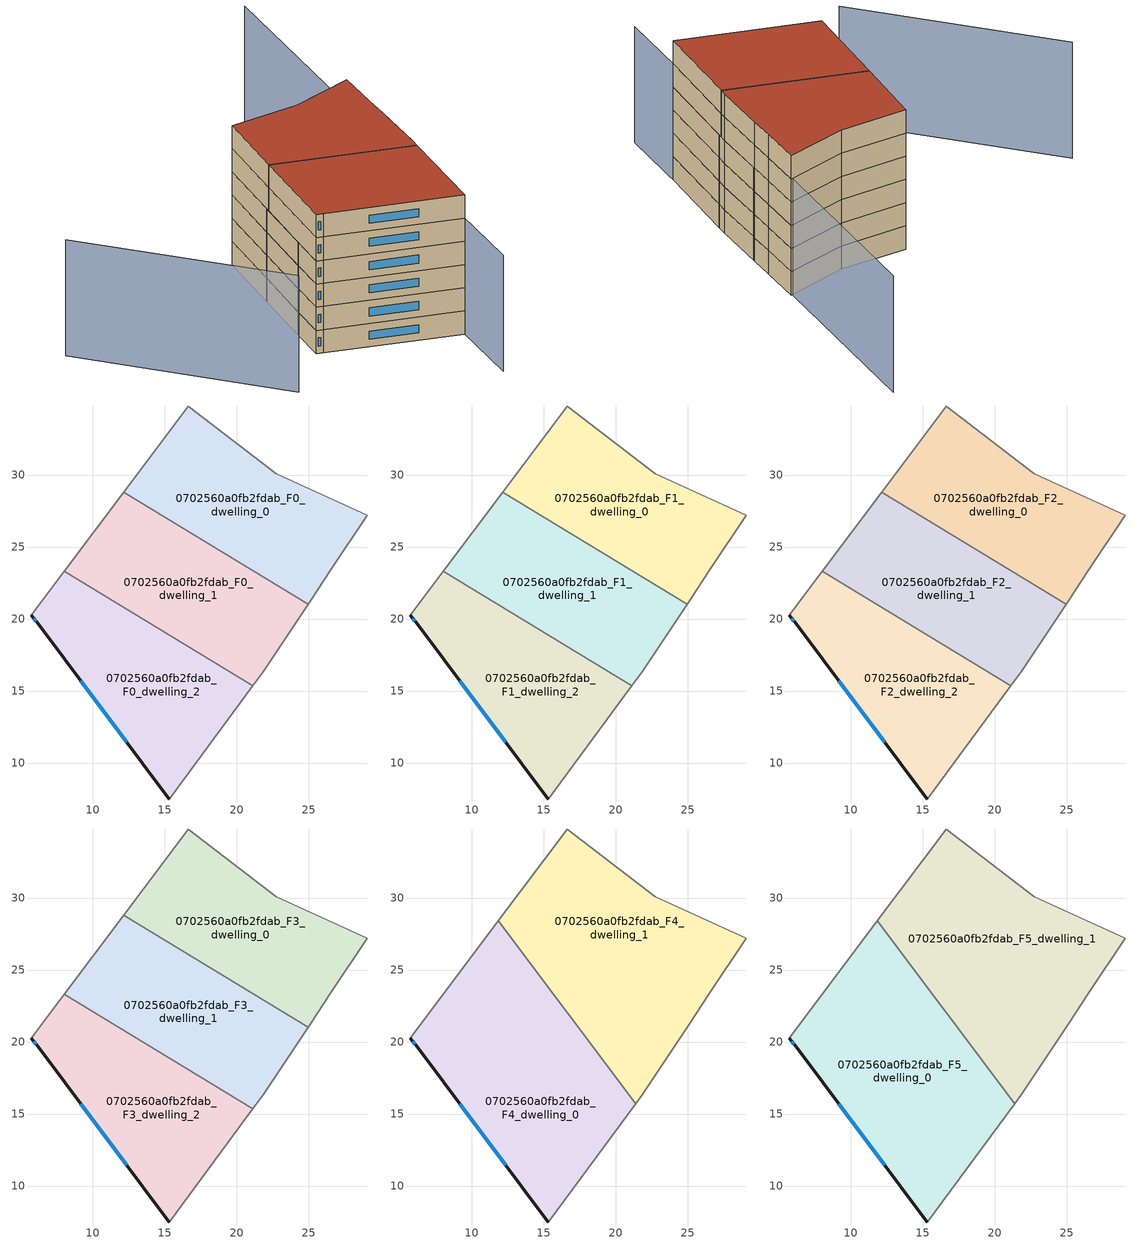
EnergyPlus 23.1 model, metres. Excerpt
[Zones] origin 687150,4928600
0702560a0fb2fdab_F0_dwelling_0
 floor ground (EU_floor_Construction): 29.05,27.2 26.54,23.42 25.1,21.25 24.96,21.04 12.15,28.8 16.64,34.79 22.73,30.11 z0
 wall adiabatic (EU_wall_Construction): 24.96,21.04 25.1,21.25 26.54,23.42 29.05,27.2 22.73,30.11 16.64,34.79 12.15,28.8 z0:3
 wall to 0702560a0fb2fdab_F0_dwelling_1 (EU_wall_Construction): 12.15,28.8 24.96,21.04 z0:3
0702560a0fb2fdab_F0_dwelling_1
 floor ground (EU_floor_Construction): 24.96,21.04 21.84,16.34 21.13,15.38 8.03,23.31 12.15,28.8 z0
 wall adiabatic (EU_wall_Construction): 12.15,28.8 8.03,23.31 / 21.13,15.38 21.84,16.34 24.96,21.04 z0:3
 wall to 0702560a0fb2fdab_F0_dwelling_2 (EU_wall_Construction): 8.03,23.31 21.13,15.38 z0:3
0702560a0fb2fdab_F0_dwelling_2
 floor ground (EU_floor_Construction): 21.13,15.38 15.32,7.5 6.21,19.67 5.74,20.26 8.03,23.31 z0
 wall outside (EU_wall_Construction): 5.74,20.26 6.21,19.67 15.32,7.5 z0:3
 wall adiabatic (EU_wall_Construction): 8.03,23.31 5.74,20.26 / 15.32,7.5 21.13,15.38 z0:3
 window (EU_Window_Construction): 9.17,15.71 12.36,11.46 / 5.89,20.07 6.06,19.86 z0.98:2.02
0702560a0fb2fdab_F1_dwelling_0
 floor to 0702560a0fb2fdab_F0_dwelling_0 (EU_floor_Construction): 29.05,27.2 26.54,23.42 25.1,21.25 24.96,21.04 12.15,28.8 16.64,34.79 22.73,30.11 z3
 wall adiabatic (EU_wall_Construction): 24.96,21.04 25.1,21.25 26.54,23.42 29.05,27.2 22.73,30.11 16.64,34.79 12.15,28.8 z3:6
 wall to 0702560a0fb2fdab_F1_dwelling_1 (EU_wall_Construction): 12.15,28.8 24.96,21.04 z3:6
0702560a0fb2fdab_F1_dwelling_1
 floor to 0702560a0fb2fdab_F0_dwelling_1 (EU_floor_Construction): 24.96,21.04 21.84,16.34 21.13,15.38 8.03,23.31 12.15,28.8 z3
 wall adiabatic (EU_wall_Construction): 12.15,28.8 8.03,23.31 / 21.13,15.38 21.84,16.34 24.96,21.04 z3:6
 wall to 0702560a0fb2fdab_F1_dwelling_2 (EU_wall_Construction): 8.03,23.31 21.13,15.38 z3:6
0702560a0fb2fdab_F1_dwelling_2
 floor to 0702560a0fb2fdab_F0_dwelling_2 (EU_floor_Construction): 21.13,15.38 15.32,7.5 6.21,19.67 5.74,20.26 8.03,23.31 z3
 wall outside (EU_wall_Construction): 5.74,20.26 6.21,19.67 15.32,7.5 z3:6
 wall adiabatic (EU_wall_Construction): 8.03,23.31 5.74,20.26 / 15.32,7.5 21.13,15.38 z3:6
 window (EU_Window_Construction): 9.17,15.71 12.36,11.46 / 5.89,20.07 6.06,19.86 z3.98:5.02
0702560a0fb2fdab_F2_dwelling_0
 floor to 0702560a0fb2fdab_F1_dwelling_0 (EU_floor_Construction): 29.05,27.2 26.54,23.42 25.1,21.25 24.96,21.04 12.15,28.8 16.64,34.79 22.73,30.11 z6
 wall adiabatic (EU_wall_Construction): 24.96,21.04 25.1,21.25 26.54,23.42 29.05,27.2 22.73,30.11 16.64,34.79 12.15,28.8 z6:9
 wall to 0702560a0fb2fdab_F2_dwelling_1 (EU_wall_Construction): 12.15,28.8 24.96,21.04 z6:9
0702560a0fb2fdab_F2_dwelling_1
 floor to 0702560a0fb2fdab_F1_dwelling_1 (EU_floor_Construction): 24.96,21.04 21.84,16.34 21.13,15.38 8.03,23.31 12.15,28.8 z6
 wall adiabatic (EU_wall_Construction): 12.15,28.8 8.03,23.31 / 21.13,15.38 21.84,16.34 24.96,21.04 z6:9
 wall to 0702560a0fb2fdab_F2_dwelling_2 (EU_wall_Construction): 8.03,23.31 21.13,15.38 z6:9
0702560a0fb2fdab_F2_dwelling_2
 floor to 0702560a0fb2fdab_F1_dwelling_2 (EU_floor_Construction): 21.13,15.38 15.32,7.5 6.21,19.67 5.74,20.26 8.03,23.31 z6
 wall outside (EU_wall_Construction): 5.74,20.26 6.21,19.67 15.32,7.5 z6:9
 wall adiabatic (EU_wall_Construction): 8.03,23.31 5.74,20.26 / 15.32,7.5 21.13,15.38 z6:9
 window (EU_Window_Construction): 9.17,15.71 12.36,11.46 / 5.89,20.07 6.06,19.86 z6.98:8.02
0702560a0fb2fdab_F3_dwelling_0
 floor to 0702560a0fb2fdab_F2_dwelling_0 (EU_floor_Construction): 29.05,27.2 26.54,23.42 25.1,21.25 24.96,21.04 12.15,28.8 16.64,34.79 22.73,30.11 z9
 wall adiabatic (EU_wall_Construction): 24.96,21.04 25.1,21.25 26.54,23.42 29.05,27.2 22.73,30.11 16.64,34.79 12.15,28.8 z9:12
 wall to 0702560a0fb2fdab_F3_dwelling_1 (EU_wall_Construction): 12.15,28.8 24.96,21.04 z9:12
0702560a0fb2fdab_F3_dwelling_1
 floor to 0702560a0fb2fdab_F2_dwelling_1 (EU_floor_Construction): 24.96,21.04 21.84,16.34 21.13,15.38 8.03,23.31 12.15,28.8 z9
 wall adiabatic (EU_wall_Construction): 12.15,28.8 8.03,23.31 / 21.13,15.38 21.84,16.34 24.96,21.04 z9:12
 wall to 0702560a0fb2fdab_F3_dwelling_2 (EU_wall_Construction): 8.03,23.31 21.13,15.38 z9:12
0702560a0fb2fdab_F3_dwelling_2
 floor to 0702560a0fb2fdab_F2_dwelling_2 (EU_floor_Construction): 21.13,15.38 15.32,7.5 6.21,19.67 5.74,20.26 8.03,23.31 z9
 wall outside (EU_wall_Construction): 5.74,20.26 6.21,19.67 15.32,7.5 z9:12
 wall adiabatic (EU_wall_Construction): 8.03,23.31 5.74,20.26 / 15.32,7.5 21.13,15.38 z9:12
 window (EU_Window_Construction): 9.17,15.71 12.36,11.46 / 5.89,20.07 6.06,19.86 z9.98:11.02
0702560a0fb2fdab_F4_dwelling_0
 floor to 0702560a0fb2fdab_F3_dwelling_1 (EU_floor_Construction): 11.85,28.41 21.38,15.72 21.13,15.38 8.03,23.31 z12
 floor to 0702560a0fb2fdab_F3_dwelling_2 (EU_floor_Construction): 21.13,15.38 15.32,7.5 6.21,19.67 5.74,20.26 8.03,23.31 z12
 wall outside (EU_wall_Construction): 5.74,20.26 6.21,19.67 15.32,7.5 z12:15
 wall adiabatic (EU_wall_Construction): 15.32,7.5 21.38,15.72 / 11.85,28.41 5.74,20.26 z12:15
 wall to 0702560a0fb2fdab_F4_dwelling_1 (EU_wall_Construction): 21.38,15.72 11.85,28.41 z12:15
 window (EU_Window_Construction): 9.17,15.71 12.36,11.46 / 5.89,20.07 6.06,19.86 z12.98:14.02
0702560a0fb2fdab_F4_dwelling_1
 floor to 0702560a0fb2fdab_F3_dwelling_0 (EU_floor_Construction): 29.05,27.2 26.54,23.42 25.1,21.25 24.96,21.04 12.15,28.8 16.64,34.79 22.73,30.11 z12
 floor to 0702560a0fb2fdab_F3_dwelling_1 (EU_floor_Construction): 24.96,21.04 21.84,16.34 21.38,15.72 11.85,28.41 12.15,28.8 z12
 wall adiabatic (EU_wall_Construction): 21.38,15.72 21.84,16.34 25.1,21.25 26.54,23.42 29.05,27.2 22.73,30.11 16.64,34.79 11.85,28.41 z12:15
0702560a0fb2fdab_F5_dwelling_0
 floor to 0702560a0fb2fdab_F4_dwelling_0 (EU_floor_Construction): 11.85,28.41 21.38,15.72 15.32,7.5 6.21,19.67 5.74,20.26 z15
 wall outside (EU_wall_Construction): 5.74,20.26 6.21,19.67 15.32,7.5 z15:18
 wall adiabatic (EU_wall_Construction): 15.32,7.5 21.38,15.72 / 11.85,28.41 5.74,20.26 z15:18
 wall to 0702560a0fb2fdab_F5_dwelling_1 (EU_wall_Construction): 21.38,15.72 11.85,28.41 z15:18
 window (EU_Window_Construction): 9.17,15.71 12.36,11.46 / 5.89,20.07 6.06,19.86 z15.98:17.02
 roof outside (EU_roof_Construction): 15.32,7.5 21.38,15.72 11.85,28.41 5.74,20.26 6.21,19.67 z18
0702560a0fb2fdab_F5_dwelling_1
 floor to 0702560a0fb2fdab_F4_dwelling_1 (EU_floor_Construction): 29.05,27.2 26.54,23.42 25.1,21.25 21.84,16.34 21.38,15.72 11.85,28.41 16.64,34.79 22.73,30.11 z15
 wall adiabatic (EU_wall_Construction): 21.38,15.72 21.84,16.34 25.1,21.25 26.54,23.42 29.05,27.2 22.73,30.11 16.64,34.79 11.85,28.41 z15:18
 roof outside (EU_roof_Construction): 25.1,21.25 26.54,23.42 29.05,27.2 22.73,30.11 16.64,34.79 11.85,28.41 21.38,15.72 21.84,16.34 z18
shading: -1.2,19.13 -5.28,44.03 / 10.95,1.15 40.46,44.03 z0:15
[Building]
EU S2 Campaign: North Axis=0; Terrain=City; Solar Distribution=FullExterior
[Site:Location]
Bologna: Latitude=44.5; Longitude=11.25; Time Zone=1; Elevation=37
[SizingPeriod:WeatherFileDays]
AnnualSizingPeriod: Begin Month=1; Begin Day of Month=1; End Month=12; End Day of Month=31; Day of Week for Start Day=Monday; Use Weather File Daylight Saving Period=No; Use Weather File Rain and Snow Indicators=No
[MATERIAL]
EU_InternalMass_Material: Roughness=MediumRough; Thickness=0.1; Conductivity=1; Density=1800; Specific Heat=900; Thermal Absorptance=0.9; Solar Absorptance=0.7; Visible Absorptance=0.7
[MATERIAL:NOMASS] Roughness=MediumRough; Thermal Absorptance=0.9; Solar Absorptance=0.7; Visible Absorptance=0.7
Name | Thermal Resistance
EU_wall_NoMass | 0.905828
EU_roof_NoMass | 0.37593
EU_floor_NoMass | 0.67114
[WINDOWMATERIAL:SIMPLEGLAZINGSYSTEM]
EU_Window_SimpleGlazing: UFactor=4.52486; Solar Heat Gain Coefficient=0.85; Visible Transmittance=0.85
[CONSTRUCTION]
EU_wall_Construction: EU_wall_NoMass
EU_roof_Construction: EU_roof_NoMass
EU_floor_Construction: EU_floor_NoMass
EU_InternalMass_Construction: EU_InternalMass_Material
EU_Window_Construction: EU_Window_SimpleGlazing
[ZONE] Type=1; Multiplier=1; Ceiling Height=autocalculate; Floor Area=autocalculate; Part of Total Floor Area=Yes
Name | Volume
0702560a0fb2fdab_F0_dwelling_0; 0702560a0fb2fdab_F1_dwelling_0; 0702560a0fb2fdab_F2_dwelling_0; 0702560a0fb2fdab_F3_dwelling_0 | 310.896
0702560a0fb2fdab_F4_dwelling_0 | 466.346
0702560a0fb2fdab_F5_dwelling_0 | 466.358
0702560a0fb2fdab_F0_dwelling_1; 0702560a0fb2fdab_F1_dwelling_1; 0702560a0fb2fdab_F2_dwelling_1; 0702560a0fb2fdab_F3_dwelling_1 | 310.902
0702560a0fb2fdab_F4_dwelling_1 | 466.37
0702560a0fb2fdab_F5_dwelling_1 | 466.375
0702560a0fb2fdab_F0_dwelling_2; 0702560a0fb2fdab_F1_dwelling_2; 0702560a0fb2fdab_F2_dwelling_2; 0702560a0fb2fdab_F3_dwelling_2 | 310.922
[INTERNALMASS] Construction=EU_InternalMass_Construction
Name | Zone or ZoneList | Surface Area
0702560a0fb2fdab_F0_dwelling_0_EU_InternalMass | 0702560a0fb2fdab_F0_dwelling_0 | 103.632
0702560a0fb2fdab_F0_dwelling_1_EU_InternalMass | 0702560a0fb2fdab_F0_dwelling_1 | 103.634
0702560a0fb2fdab_F0_dwelling_2_EU_InternalMass | 0702560a0fb2fdab_F0_dwelling_2 | 103.641
0702560a0fb2fdab_F1_dwelling_0_EU_InternalMass | 0702560a0fb2fdab_F1_dwelling_0 | 103.632
0702560a0fb2fdab_F1_dwelling_1_EU_InternalMass | 0702560a0fb2fdab_F1_dwelling_1 | 103.634
0702560a0fb2fdab_F1_dwelling_2_EU_InternalMass | 0702560a0fb2fdab_F1_dwelling_2 | 103.641
0702560a0fb2fdab_F2_dwelling_0_EU_InternalMass | 0702560a0fb2fdab_F2_dwelling_0 | 103.632
0702560a0fb2fdab_F2_dwelling_1_EU_InternalMass | 0702560a0fb2fdab_F2_dwelling_1 | 103.634
0702560a0fb2fdab_F2_dwelling_2_EU_InternalMass | 0702560a0fb2fdab_F2_dwelling_2 | 103.641
0702560a0fb2fdab_F3_dwelling_0_EU_InternalMass | 0702560a0fb2fdab_F3_dwelling_0 | 103.632
0702560a0fb2fdab_F3_dwelling_1_EU_InternalMass | 0702560a0fb2fdab_F3_dwelling_1 | 103.634
0702560a0fb2fdab_F3_dwelling_2_EU_InternalMass | 0702560a0fb2fdab_F3_dwelling_2 | 103.641
0702560a0fb2fdab_F4_dwelling_0_EU_InternalMass | 0702560a0fb2fdab_F4_dwelling_0 | 155.453
0702560a0fb2fdab_F4_dwelling_1_EU_InternalMass | 0702560a0fb2fdab_F4_dwelling_1 | 155.458
0702560a0fb2fdab_F5_dwelling_0_EU_InternalMass | 0702560a0fb2fdab_F5_dwelling_0 | 155.453
0702560a0fb2fdab_F5_dwelling_1_EU_InternalMass | 0702560a0fb2fdab_F5_dwelling_1 | 155.458
[OTHEREQUIPMENT] Fuel Type=Electricity; Design Level Calculation Method=Watts/Area; Power per Zone Floor Area=1; Fraction Latent=0; Fraction Radiant=0; Fraction Lost=0; Carbon Dioxide Generation Rate=0; EndUse Subcategory=EU_Step8_InternalGains
Name | Zone or ZoneList or Space or SpaceList | Schedule
EU_Step8_InternalGain_0702560a0fb2fdab_F0_dwelling_0_f000 | 0702560a0fb2fdab_F0_dwelling_0 | EU_Step8_GainSchedule_0702560a0fb2fdab_F0_dwelling_0_f000
EU_Step8_InternalGain_0702560a0fb2fdab_F0_dwelling_1_f000 | 0702560a0fb2fdab_F0_dwelling_1 | EU_Step8_GainSchedule_0702560a0fb2fdab_F0_dwelling_1_f000
EU_Step8_InternalGain_0702560a0fb2fdab_F0_dwelling_2_f000 | 0702560a0fb2fdab_F0_dwelling_2 | EU_Step8_GainSchedule_0702560a0fb2fdab_F0_dwelling_2_f000
EU_Step8_InternalGain_0702560a0fb2fdab_F1_dwelling_0_f000 | 0702560a0fb2fdab_F1_dwelling_0 | EU_Step8_GainSchedule_0702560a0fb2fdab_F1_dwelling_0_f000
EU_Step8_InternalGain_0702560a0fb2fdab_F1_dwelling_1_f000 | 0702560a0fb2fdab_F1_dwelling_1 | EU_Step8_GainSchedule_0702560a0fb2fdab_F1_dwelling_1_f000
EU_Step8_InternalGain_0702560a0fb2fdab_F1_dwelling_2_f000 | 0702560a0fb2fdab_F1_dwelling_2 | EU_Step8_GainSchedule_0702560a0fb2fdab_F1_dwelling_2_f000
EU_Step8_InternalGain_0702560a0fb2fdab_F2_dwelling_0_f000 | 0702560a0fb2fdab_F2_dwelling_0 | EU_Step8_GainSchedule_0702560a0fb2fdab_F2_dwelling_0_f000
EU_Step8_InternalGain_0702560a0fb2fdab_F2_dwelling_1_f000 | 0702560a0fb2fdab_F2_dwelling_1 | EU_Step8_GainSchedule_0702560a0fb2fdab_F2_dwelling_1_f000
EU_Step8_InternalGain_0702560a0fb2fdab_F2_dwelling_2_f000 | 0702560a0fb2fdab_F2_dwelling_2 | EU_Step8_GainSchedule_0702560a0fb2fdab_F2_dwelling_2_f000
EU_Step8_InternalGain_0702560a0fb2fdab_F3_dwelling_0_f000 | 0702560a0fb2fdab_F3_dwelling_0 | EU_Step8_GainSchedule_0702560a0fb2fdab_F3_dwelling_0_f000
EU_Step8_InternalGain_0702560a0fb2fdab_F3_dwelling_1_f000 | 0702560a0fb2fdab_F3_dwelling_1 | EU_Step8_GainSchedule_0702560a0fb2fdab_F3_dwelling_1_f000
EU_Step8_InternalGain_0702560a0fb2fdab_F3_dwelling_2_f000 | 0702560a0fb2fdab_F3_dwelling_2 | EU_Step8_GainSchedule_0702560a0fb2fdab_F3_dwelling_2_f000
EU_Step8_InternalGain_0702560a0fb2fdab_F4_dwelling_0_f000 | 0702560a0fb2fdab_F4_dwelling_0 | EU_Step8_GainSchedule_0702560a0fb2fdab_F4_dwelling_0_f000
EU_Step8_InternalGain_0702560a0fb2fdab_F4_dwelling_1_f000 | 0702560a0fb2fdab_F4_dwelling_1 | EU_Step8_GainSchedule_0702560a0fb2fdab_F4_dwelling_1_f000
EU_Step8_InternalGain_0702560a0fb2fdab_F5_dwelling_0_f000 | 0702560a0fb2fdab_F5_dwelling_0 | EU_Step8_GainSchedule_0702560a0fb2fdab_F5_dwelling_0_f000
EU_Step8_InternalGain_0702560a0fb2fdab_F5_dwelling_1_f000 | 0702560a0fb2fdab_F5_dwelling_1 | EU_Step8_GainSchedule_0702560a0fb2fdab_F5_dwelling_1_f000
[ZONEVENTILATION:DESIGNFLOWRATE] Schedule=EU_AlwaysOn; Design Flow Rate Calculation Method=AirChanges/Hour; Air Changes per Hour=0.73129; Ventilation Type=Natural; Fan Pressure Rise=0; Fan Total Efficiency=1; Constant Term Coefficient=1; Temperature Term Coefficient=0; Velocity Term Coefficient=0; Velocity Squared Term Coefficient=0; Minimum Indoor Temperature=-100; Maximum Indoor Temperature=100; Delta Temperature=-100; Minimum Outdoor Temperature=-100; Maximum Outdoor Temperature=100; Maximum Wind Speed=40
Name | Zone or ZoneList or Space or SpaceList
EU_ConstantAir_0702560a0fb2fdab_F0_dwelling_0 | 0702560a0fb2fdab_F0_dwelling_0
EU_ConstantAir_0702560a0fb2fdab_F0_dwelling_1 | 0702560a0fb2fdab_F0_dwelling_1
EU_ConstantAir_0702560a0fb2fdab_F0_dwelling_2 | 0702560a0fb2fdab_F0_dwelling_2
EU_ConstantAir_0702560a0fb2fdab_F1_dwelling_0 | 0702560a0fb2fdab_F1_dwelling_0
EU_ConstantAir_0702560a0fb2fdab_F1_dwelling_1 | 0702560a0fb2fdab_F1_dwelling_1
EU_ConstantAir_0702560a0fb2fdab_F1_dwelling_2 | 0702560a0fb2fdab_F1_dwelling_2
EU_ConstantAir_0702560a0fb2fdab_F2_dwelling_0 | 0702560a0fb2fdab_F2_dwelling_0
EU_ConstantAir_0702560a0fb2fdab_F2_dwelling_1 | 0702560a0fb2fdab_F2_dwelling_1
EU_ConstantAir_0702560a0fb2fdab_F2_dwelling_2 | 0702560a0fb2fdab_F2_dwelling_2
EU_ConstantAir_0702560a0fb2fdab_F3_dwelling_0 | 0702560a0fb2fdab_F3_dwelling_0
EU_ConstantAir_0702560a0fb2fdab_F3_dwelling_1 | 0702560a0fb2fdab_F3_dwelling_1
EU_ConstantAir_0702560a0fb2fdab_F3_dwelling_2 | 0702560a0fb2fdab_F3_dwelling_2
EU_ConstantAir_0702560a0fb2fdab_F4_dwelling_0 | 0702560a0fb2fdab_F4_dwelling_0
EU_ConstantAir_0702560a0fb2fdab_F4_dwelling_1 | 0702560a0fb2fdab_F4_dwelling_1
EU_ConstantAir_0702560a0fb2fdab_F5_dwelling_0 | 0702560a0fb2fdab_F5_dwelling_0
EU_ConstantAir_0702560a0fb2fdab_F5_dwelling_1 | 0702560a0fb2fdab_F5_dwelling_1
[HVACTEMPLATE:THERMOSTAT] Constant Heating Setpoint=20; Constant Cooling Setpoint=50
EU_HeatOnly_0702560a0fb2fdab_F0_dwelling_0; EU_HeatOnly_0702560a0fb2fdab_F0_dwelling_1; EU_HeatOnly_0702560a0fb2fdab_F0_dwelling_2; EU_HeatOnly_0702560a0fb2fdab_F1_dwelling_0; EU_HeatOnly_0702560a0fb2fdab_F1_dwelling_1; EU_HeatOnly_0702560a0fb2fdab_F1_dwelling_2; EU_HeatOnly_0702560a0fb2fdab_F2_dwelling_0; EU_HeatOnly_0702560a0fb2fdab_F2_dwelling_1; EU_HeatOnly_0702560a0fb2fdab_F2_dwelling_2; EU_HeatOnly_0702560a0fb2fdab_F3_dwelling_0; EU_HeatOnly_0702560a0fb2fdab_F3_dwelling_1; EU_HeatOnly_0702560a0fb2fdab_F3_dwelling_2; EU_HeatOnly_0702560a0fb2fdab_F4_dwelling_0; EU_HeatOnly_0702560a0fb2fdab_F4_dwelling_1; EU_HeatOnly_0702560a0fb2fdab_F5_dwelling_0; EU_HeatOnly_0702560a0fb2fdab_F5_dwelling_1
[HVACTEMPLATE:ZONE:IDEALLOADSAIRSYSTEM] System Availability Schedule=EU_AlwaysOn; Maximum Heating Supply Air Temperature=50; Minimum Cooling Supply Air Temperature=13; Maximum Heating Supply Air Humidity Ratio=0.0156; Minimum Cooling Supply Air Humidity Ratio=0.0077; Heating Limit=NoLimit; Cooling Limit=NoLimit; Heating Availability Schedule=EU_AlwaysOn; Cooling Availability Schedule=EU_CoolingOff; Dehumidification Control Type=ConstantSensibleHeatRatio; Cooling Sensible Heat Ratio=0.7; Dehumidification Setpoint=60; Humidification Control Type=None; Humidification Setpoint=30; Outdoor Air Method=None; Outdoor Air Flow Rate per Person=0.00944; Outdoor Air Flow Rate per Zone Floor Area=0; Outdoor Air Flow Rate per Zone=0; Demand Controlled Ventilation Type=None; Outdoor Air Economizer Type=NoEconomizer; Heat Recovery Type=None; Sensible Heat Recovery Effectiveness=0.7; Latent Heat Recovery Effectiveness=0.65
Name | Template Thermostat
0702560a0fb2fdab_F0_dwelling_0 | EU_HeatOnly_0702560a0fb2fdab_F0_dwelling_0
0702560a0fb2fdab_F0_dwelling_1 | EU_HeatOnly_0702560a0fb2fdab_F0_dwelling_1
0702560a0fb2fdab_F0_dwelling_2 | EU_HeatOnly_0702560a0fb2fdab_F0_dwelling_2
0702560a0fb2fdab_F1_dwelling_0 | EU_HeatOnly_0702560a0fb2fdab_F1_dwelling_0
0702560a0fb2fdab_F1_dwelling_1 | EU_HeatOnly_0702560a0fb2fdab_F1_dwelling_1
0702560a0fb2fdab_F1_dwelling_2 | EU_HeatOnly_0702560a0fb2fdab_F1_dwelling_2
0702560a0fb2fdab_F2_dwelling_0 | EU_HeatOnly_0702560a0fb2fdab_F2_dwelling_0
0702560a0fb2fdab_F2_dwelling_1 | EU_HeatOnly_0702560a0fb2fdab_F2_dwelling_1
0702560a0fb2fdab_F2_dwelling_2 | EU_HeatOnly_0702560a0fb2fdab_F2_dwelling_2
0702560a0fb2fdab_F3_dwelling_0 | EU_HeatOnly_0702560a0fb2fdab_F3_dwelling_0
0702560a0fb2fdab_F3_dwelling_1 | EU_HeatOnly_0702560a0fb2fdab_F3_dwelling_1
0702560a0fb2fdab_F3_dwelling_2 | EU_HeatOnly_0702560a0fb2fdab_F3_dwelling_2
0702560a0fb2fdab_F4_dwelling_0 | EU_HeatOnly_0702560a0fb2fdab_F4_dwelling_0
0702560a0fb2fdab_F4_dwelling_1 | EU_HeatOnly_0702560a0fb2fdab_F4_dwelling_1
0702560a0fb2fdab_F5_dwelling_0 | EU_HeatOnly_0702560a0fb2fdab_F5_dwelling_0
0702560a0fb2fdab_F5_dwelling_1 | EU_HeatOnly_0702560a0fb2fdab_F5_dwelling_1
[SIZING:ZONE] Zone Cooling Design Supply Air Temperature Input Method=SupplyAirTemperature; Zone Cooling Design Supply Air Temperature=13; Zone Heating Design Supply Air Temperature Input Method=SupplyAirTemperature; Zone Heating Design Supply Air Temperature=50; Zone Cooling Design Supply Air Humidity Ratio=0.008; Zone Heating Design Supply Air Humidity Ratio=0.008; Cooling Design Air Flow Method=DesignDay; Cooling Design Air Flow Rate=0; Cooling Minimum Air Flow per Zone Floor Area=0.000762; Cooling Minimum Air Flow=0; Cooling Minimum Air Flow Fraction=0.2; Heating Design Air Flow Method=DesignDay; Heating Design Air Flow Rate=0; Heating Maximum Air Flow per Zone Floor Area=0.002032; Heating Maximum Air Flow=0.141576; Heating Maximum Air Flow Fraction=0.3; Account for Dedicated Outdoor Air System=No; Dedicated Outdoor Air System Control Strategy=NeutralSupplyAir; Dedicated Outdoor Air Low Setpoint Temperature for Design=autosize; Dedicated Outdoor Air High Setpoint Temperature for Design=autosize; Zone Load Sizing Method=Sensible Load Only No Latent Load; Zone Latent Cooling Design Supply Air Humidity Ratio Input Method=HumidityRatioDifference; Zone Cooling Design Supply Air Humidity Ratio Difference=0.005; Zone Latent Heating Design Supply Air Humidity Ratio Input Method=HumidityRatioDifference; Zone Humidification Design Supply Air Humidity Ratio Difference=0.005
0702560a0fb2fdab_F0_dwelling_0; 0702560a0fb2fdab_F0_dwelling_1; 0702560a0fb2fdab_F0_dwelling_2; 0702560a0fb2fdab_F1_dwelling_0; 0702560a0fb2fdab_F1_dwelling_1; 0702560a0fb2fdab_F1_dwelling_2; 0702560a0fb2fdab_F2_dwelling_0; 0702560a0fb2fdab_F2_dwelling_1; 0702560a0fb2fdab_F2_dwelling_2; 0702560a0fb2fdab_F3_dwelling_0; 0702560a0fb2fdab_F3_dwelling_1; 0702560a0fb2fdab_F3_dwelling_2; 0702560a0fb2fdab_F4_dwelling_0; 0702560a0fb2fdab_F4_dwelling_1; 0702560a0fb2fdab_F5_dwelling_0; 0702560a0fb2fdab_F5_dwelling_1
[SCHEDULE:CONSTANT]
Name | Hourly Value
EU_AlwaysOn | 1
EU_CoolingOff | 0
[SCHEDULE:FILE] Column Number=1; Rows to Skip at Top=0; Number of Hours of Data=8760; Column Separator=Comma; Interpolate to Timestep=No; Minutes per Item=60; Adjust Schedule for Daylight Savings=Yes
Name | File
EU_Step8_GainSchedule_0702560a0fb2fdab_F0_dwelling_0_f000 | ../../schedules/0702560a0fb2fdab/0702560a0fb2fdab_F0_dwelling_0_f000_gain.csv
EU_Step8_GainSchedule_0702560a0fb2fdab_F0_dwelling_1_f000 | ../../schedules/0702560a0fb2fdab/0702560a0fb2fdab_F0_dwelling_1_f000_gain.csv
EU_Step8_GainSchedule_0702560a0fb2fdab_F0_dwelling_2_f000 | ../../schedules/0702560a0fb2fdab/0702560a0fb2fdab_F0_dwelling_2_f000_gain.csv
EU_Step8_GainSchedule_0702560a0fb2fdab_F1_dwelling_0_f000 | ../../schedules/0702560a0fb2fdab/0702560a0fb2fdab_F1_dwelling_0_f000_gain.csv
EU_Step8_GainSchedule_0702560a0fb2fdab_F1_dwelling_1_f000 | ../../schedules/0702560a0fb2fdab/0702560a0fb2fdab_F1_dwelling_1_f000_gain.csv
EU_Step8_GainSchedule_0702560a0fb2fdab_F1_dwelling_2_f000 | ../../schedules/0702560a0fb2fdab/0702560a0fb2fdab_F1_dwelling_2_f000_gain.csv
EU_Step8_GainSchedule_0702560a0fb2fdab_F2_dwelling_0_f000 | ../../schedules/0702560a0fb2fdab/0702560a0fb2fdab_F2_dwelling_0_f000_gain.csv
EU_Step8_GainSchedule_0702560a0fb2fdab_F2_dwelling_1_f000 | ../../schedules/0702560a0fb2fdab/0702560a0fb2fdab_F2_dwelling_1_f000_gain.csv
EU_Step8_GainSchedule_0702560a0fb2fdab_F2_dwelling_2_f000 | ../../schedules/0702560a0fb2fdab/0702560a0fb2fdab_F2_dwelling_2_f000_gain.csv
EU_Step8_GainSchedule_0702560a0fb2fdab_F3_dwelling_0_f000 | ../../schedules/0702560a0fb2fdab/0702560a0fb2fdab_F3_dwelling_0_f000_gain.csv
EU_Step8_GainSchedule_0702560a0fb2fdab_F3_dwelling_1_f000 | ../../schedules/0702560a0fb2fdab/0702560a0fb2fdab_F3_dwelling_1_f000_gain.csv
EU_Step8_GainSchedule_0702560a0fb2fdab_F3_dwelling_2_f000 | ../../schedules/0702560a0fb2fdab/0702560a0fb2fdab_F3_dwelling_2_f000_gain.csv
EU_Step8_GainSchedule_0702560a0fb2fdab_F4_dwelling_0_f000 | ../../schedules/0702560a0fb2fdab/0702560a0fb2fdab_F4_dwelling_0_f000_gain.csv
EU_Step8_GainSchedule_0702560a0fb2fdab_F4_dwelling_1_f000 | ../../schedules/0702560a0fb2fdab/0702560a0fb2fdab_F4_dwelling_1_f000_gain.csv
EU_Step8_GainSchedule_0702560a0fb2fdab_F5_dwelling_0_f000 | ../../schedules/0702560a0fb2fdab/0702560a0fb2fdab_F5_dwelling_0_f000_gain.csv
EU_Step8_GainSchedule_0702560a0fb2fdab_F5_dwelling_1_f000 | ../../schedules/0702560a0fb2fdab/0702560a0fb2fdab_F5_dwelling_1_f000_gain.csv
